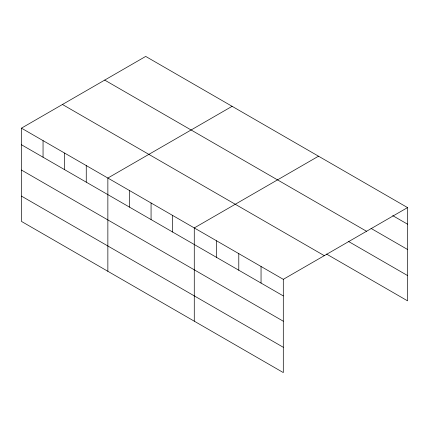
<?xml version="1.0" encoding="UTF-8"?>
<svg xmlns="http://www.w3.org/2000/svg" width="429" height="429" viewBox="0 0 429 429"><rect width="100%" height="100%" fill="white"/><g stroke="black" fill="none" stroke-linecap="round" stroke-linejoin="round"><path stroke-width="0.64" d="M21.45 128.158L283.301 279.333L283.301 372.576L21.45 221.402L21.45 128.158L145.699 56.424L407.55 207.598L407.55 300.842L326.512 254.054M232.11 106.312L107.861 178.046L107.861 271.289M318.522 156.199L194.273 227.933L194.273 321.176M283.301 279.333L407.55 207.598M392.712 215.621L407.55 224.185M371.026 228.394L407.55 249.485M104.697 80.094L366.548 231.274M348.198 241.28L407.55 275.547M62.452 104.483L324.303 255.663M21.45 144.745L283.301 295.919M21.45 170.04L283.301 321.219M21.45 196.101L283.301 347.281M261.046 266.484L261.046 283.07M238.787 253.636L238.787 270.222M216.527 240.782L216.527 257.368M172.667 215.46L172.667 232.046M151.067 202.987L151.067 219.573M129.461 190.519L129.461 207.105M86.256 165.573L86.256 182.159M64.656 153.099L64.656 169.686M43.05 140.626L43.05 157.212"/></g></svg>
